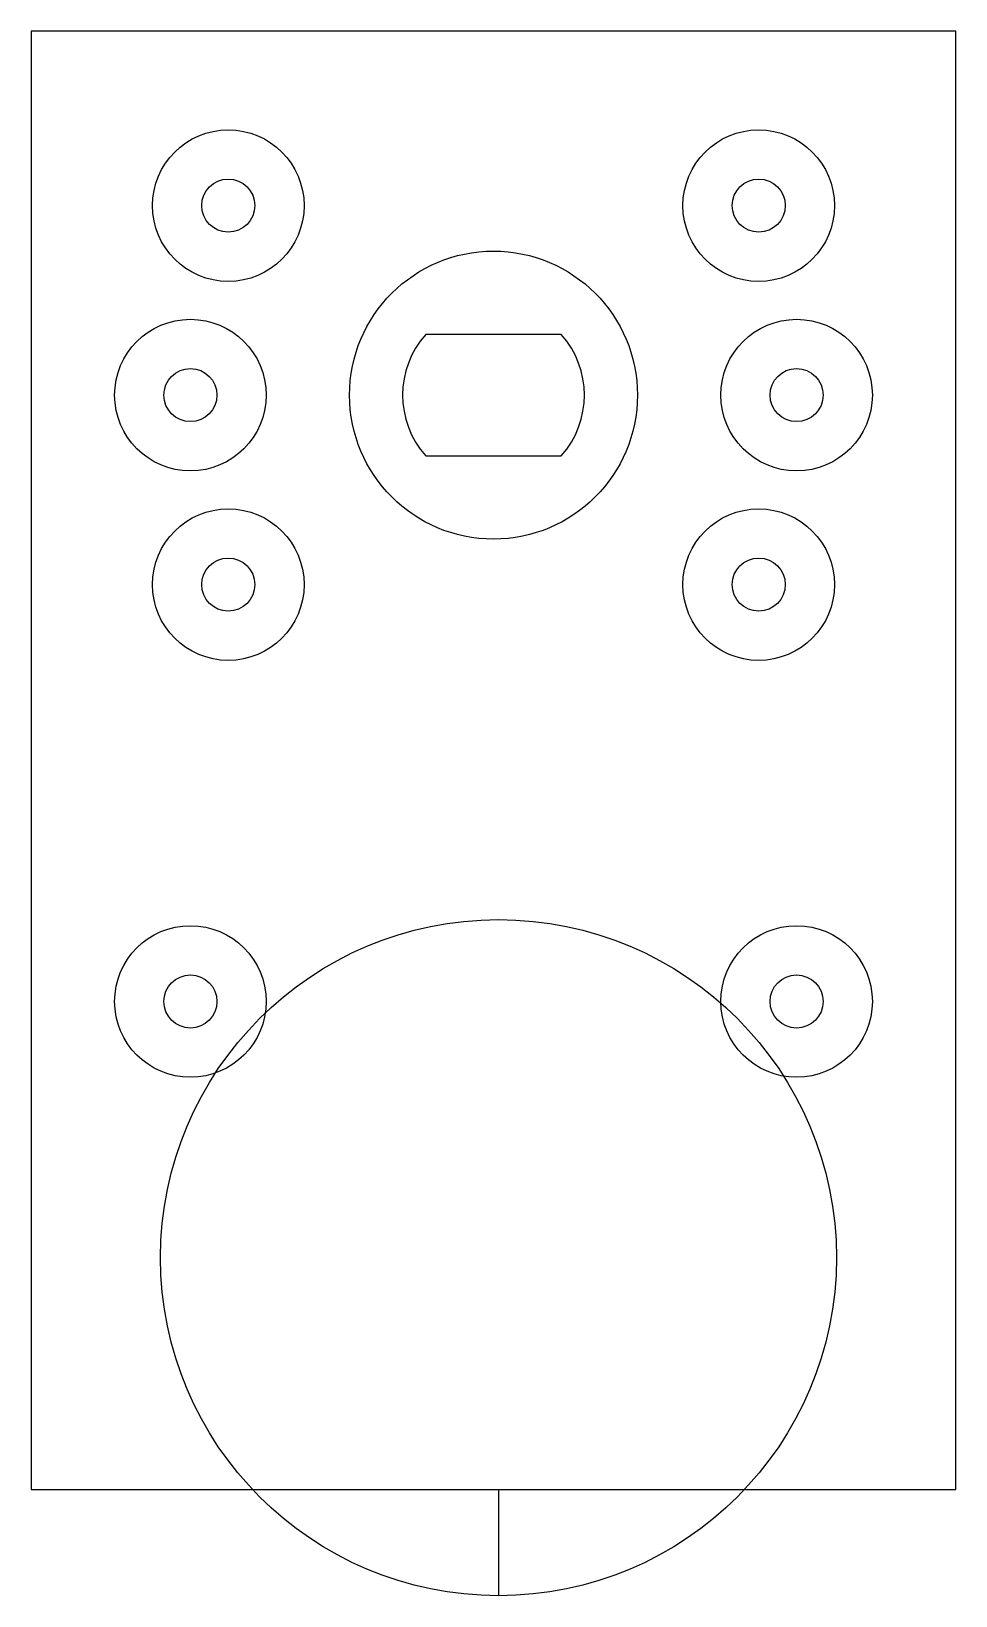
# Model space of a CAD drawing. Header units: inches. Extents: x 0 to 244, y -7 to 96.
# Drawn here: x 0 to 61, y -7 to 96.2 of the extents above; entities outside this region: 2.
import ezdxf

# ---------------------------------------------------------------- set-up
doc = ezdxf.new("R2010")
doc.units = ezdxf.units.IN
doc.header["$MEASUREMENT"] = 0

msp = doc.modelspace()

# ---------------------------------------------------------------- linework, layer by layer
for p, q in [((0, 96.2), (0, 0)), ((183.11, 96.2), (183.11, 0)), ((30.83, 0), (30.83, -7))]:
    msp.add_line(p, q)
for points in [[(0, 0), (61, 0), (61, 96.2), (0, 96.2)], [(183.11, 0), (244.11, 0), (244.11, 96.2), (183.11, 96.2)]]:
    msp.add_lwpolyline(points, close=True)
for points in [[(34.97, 76.2), (26.03, 76.2)], [(26.03, 68.2), (34.97, 68.2)]]:
    msp.add_lwpolyline(points)
for centre, radius in [((13, 84.7), 5), ((48, 84.7), 5), ((13, 84.7), 1.75), ((48, 84.7), 1.75), ((30.5, 72.2), 9.5), ((10.5, 72.2), 5), ((50.5, 72.2), 5), ((10.5, 72.2), 1.75), ((50.5, 72.2), 1.75), ((13, 59.7), 5), ((48, 59.7), 5), ((13, 59.7), 1.75), ((48, 59.7), 1.75), ((10.5, 32.2), 5), ((30.83, 15.3), 22.3), ((50.5, 32.2), 5), ((10.5, 32.2), 1.75), ((50.5, 32.2), 1.75)]:
    msp.add_circle(centre, radius)
for start, end in [(138.1897, 221.8103), (318.1897, 41.8103)]:
    msp.add_arc((30.5, 72.2), 6, start, end)

doc.saveas('drawing.dxf')
